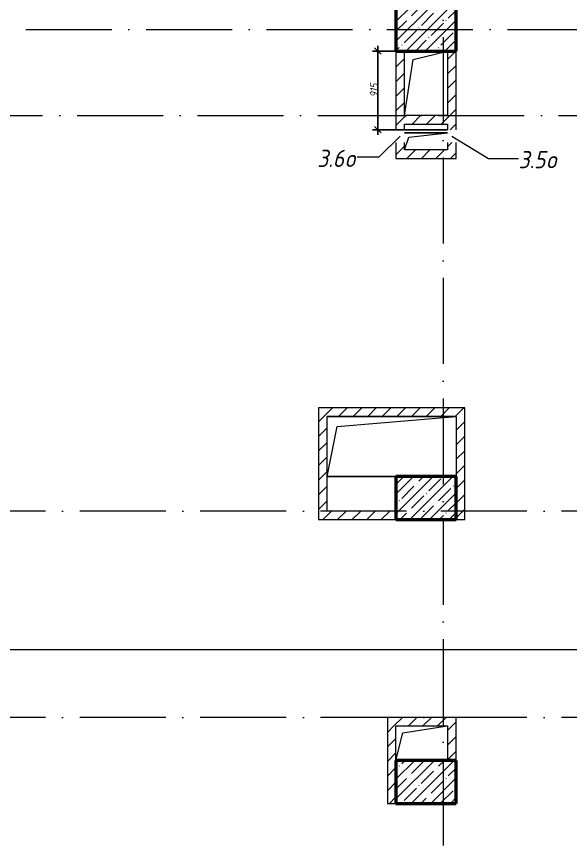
# Model space of a CAD drawing. Header units: millimetres. Extents: x -537608 to 253996, y -217170 to 186033.
# Drawn here: x -94546 to -88108, y 160586 to 170271 of the extents above; entities that cross this region are included whole.
import ezdxf

# ---------------------------------------------------------------- set-up
doc = ezdxf.new("R2010")
doc.units = ezdxf.units.MM
doc.linetypes.add('50_200_ШТРИХ_1Т_ш5_п1_п1_', pattern=[1400, 1000, -200, 0, -200])
for name, color, linetype, lineweight in [('A-____-____-DIMS', 7, 'Continuous', 9), ('A-FLOR-____-OTLN', 7, 'Continuous', 9), ('A-GENM-____-OTLN', 7, 'Continuous', 9), ('A-GLAZ-____-IDEN', 7, 'Continuous', 9), ('A-WALL-____-PATT-1', 7, 'Continuous', 9), ('A-WALL-FNSH-MCUT-1', 7, 'Continuous', 9), ('S-COLS-____-MCUT', 7, 'Continuous', 50), ('S-COLS-____-OTLN', 7, 'Continuous', 9), ('S-GRID-____-OTLN-1', 7, '50_200_ШТРИХ_1Т_ш5_п1_п1_', 9)]:
    doc.layers.add(name, color=color, linetype=linetype, lineweight=lineweight)
doc.layers.add('G-____-____-SYMB-1', color=9, linetype='Continuous', lineweight=9, true_color=0x808080)
doc.styles.add('ISOCPEUR_I_11', font='isocpeui.ttf', dxfattribs={"width": 0.9, "height": 200})
doc.styles.add('ISOCPEUR_I_7', font='isocpeui.ttf', dxfattribs={"width": 0.9, "height": 90})
doc.dimstyles.new('ISO-1_8_0_9К_СРЕДНИЙ_Кладочные_1', dxfattribs={"dimscale": 304.8, "dimtxt": 89.638306, "dimasz": 0.246063, "dimexe": 0.19685, "dimexo": 0, "dimgap": 0, "dimtad": 1, "dimdec": 3, "dimrnd": 0.001, "dimdsep": 46, "dimtxsty": 'ISOCPEUR_I_7', "dimblk1": 'OBLIQUE', "dimblk2": 'OBLIQUE', "dimsah": 1, "dimcen": 0.09, "dimdle": 0.19685, "dimazin": 0, "dimtfac": 1, "dimtdec": 4, "dimtix": 1, "dimtmove": 0, "dimatfit": 3, "dimfxl": 1, "dimtvp": 1, "dimtolj": 1, "dimtzin": 0, "dimarcsym": 2})
pattern_1 = [(45, (-178684.97, 94540.11), (-84.85281, 84.85281), [])]

# ---------------------------------------------------------------- blocks, each defined once
blk = doc.blocks.new('BSC_Колонна _Прямоугольная - 500х700-V130-АР1_План отверстий 3 этажа в осях 1-64_Ю-ЯЯ')
at = {"layer": 'S-COLS-____-OTLN'}
h = blk.add_hatch(dxfattribs=at)
h.set_pattern_fill('FP_135', color=256, style=0, pattern_type=2)
h.set_pattern_definition([(315, (-66831.04, 88900), (114.04925, 114.04925), []), (315, (-66831.04, 88785.95), (114.04925, 114.04925), [201.613, -40.323, 3.353, -36.97])])
h.paths.add_polyline_path([(-250, -350), (250, -350), (250, 350), (-250, 350)], flags=0)
at = {"layer": 'S-COLS-____-MCUT'}
for p, q in [((250, 350), (-250, 350)), ((-250, 350), (-250, -350)), ((250, -350), (250, 350)), ((-250, -350), (250, -350))]:
    blk.add_line(p, q, dxfattribs=at)
blk = doc.blocks.new('BSC_Колонна _Прямоугольная - 500х700-V133-АР1_План отверстий 3 этажа в осях 1-64_Ю-ЯЯ')
at = {"layer": 'S-COLS-____-OTLN'}
h = blk.add_hatch(dxfattribs=at)
h.set_pattern_fill('FP_138', color=256, style=0, pattern_type=2)
h.set_pattern_definition([(315, (-70131.04, 88900), (114.04925, 114.04925), []), (315, (-70131.04, 88785.95), (114.04925, 114.04925), [201.613, -40.323, 3.353, -36.97])])
h.paths.add_polyline_path([(-250, -350), (250, -350), (250, 350), (-250, 350)], flags=0)
at = {"layer": 'S-COLS-____-MCUT'}
for p, q in [((250, 350), (-250, 350)), ((-250, 350), (-250, -350)), ((250, -350), (250, 350)), ((-250, -350), (250, -350))]:
    blk.add_line(p, q, dxfattribs=at)
blk = doc.blocks.new('BSC_Колонна _Прямоугольная - 500х700-V136-АР1_План отверстий 3 этажа в осях 1-64_Ю-ЯЯ')
at = {"layer": 'S-COLS-____-OTLN'}
h = blk.add_hatch(dxfattribs=at)
h.set_pattern_fill('FP_141', color=256, style=0, pattern_type=2)
h.set_pattern_definition([(315, (-75581.04, 88900), (114.04925, 114.04925), []), (315, (-75581.04, 88785.95), (114.04925, 114.04925), [201.613, -40.323, 3.353, -36.97])])
h.paths.add_polyline_path([(-250, -350), (250, -350), (250, 350), (-250, 350)], flags=0)
at = {"layer": 'S-COLS-____-MCUT'}
for p, q in [((250, 350), (-250, 350)), ((-250, 350), (-250, -350)), ((250, -350), (250, 350)), ((-250, -350), (250, -350))]:
    blk.add_line(p, q, dxfattribs=at)
blk = doc.blocks.new('AR_Отверстие прямоугольное _в плите_ - AR_Отверстие прямоугольное _в плите_-30552529-АР1_План отверстий 3 этажа в осях 1-64_Ю-ЯЯ')
at = {"layer": 'A-GENM-____-OTLN'}
for p, q in [((-150, 275), (250, 375)), ((-250, -375), (-150, 275))]:
    blk.add_line(p, q, dxfattribs=at)
blk = doc.blocks.new('AR_Отверстие прямоугольное _в плите_ - AR_Отверстие прямоугольное _в плите_-30552531-АР1_План отверстий 3 этажа в осях 1-64_Ю-ЯЯ')
at = {"layer": 'A-GENM-____-OTLN'}
for p, q in [((-220, 120), (300, 200)), ((-300, -200), (-220, 120))]:
    blk.add_line(p, q, dxfattribs=at)
blk = doc.blocks.new('AR_Отверстие прямоугольное _в плите_ - AR_Отверстие прямоугольное _в плите_-V192-АР1_План отверстий 3 этажа в осях 1-64_Ю-ЯЯ')
at = {"layer": 'A-GENM-____-OTLN'}
for p, q in [((250, 100), (-250, 100)), ((-200, 50), (250, 100)), ((-250, -100), (-200, 50))]:
    blk.add_line(p, q, dxfattribs=at)
blk = doc.blocks.new('AR_Отверстие прямоугольное _в плите_ - AR_Отверстие прямоугольное _в плите_-30552737-АР1_План отверстий 3 этажа в осях 1-64_Ю-ЯЯ')
at = {"layer": 'A-GENM-____-OTLN'}
for p, q in [((750, 350), (-750, 350)), ((-633.3, 233.3), (750, 350)), ((-750, -350), (-633.3, 233.3)), ((-750, -350), (50, -350))]:
    blk.add_line(p, q, dxfattribs=at)
blk = doc.blocks.new('_Oblique')
at = {"color": 0, "linetype": 'ByBlock', "lineweight": -2}
blk.add_line((-0.5, -0.5), (0.5, 0.5), dxfattribs=at)
blk = doc.blocks.new('*D1028')
at = {"layer": 'A-____-____-DIMS', "color": 0, "lineweight": -2, "transparency": 16777216}
for p, q in [((-90346.3, 169931.2), (-90346.3, 168896.2)), ((-89535, 169871.2), (-90406.3, 169871.2)), ((-89535, 168956.2), (-90406.3, 168956.2))]:
    blk.add_line(p, q, dxfattribs=at)
at = {"layer": 'Defpoints', "color": 0, "transparency": 16777216}
for p in [(-89535, 169871.2), (-90346.3, 168956.2), (-89535, 168956.2)]:
    blk.add_point(p, dxfattribs=at)
at = {"layer": 'A-____-____-DIMS', "color": 0, "lineweight": -2, "transparency": 16777216, "xscale": 75, "yscale": 75, "zscale": 75}
for p, rotation in [((-90346.3, 169871.2), 90), ((-90346.3, 168956.2), 270)]:
    blk.add_blockref('_Oblique', p, dxfattribs=dict(at, rotation=rotation))
at = {"layer": 'A-____-____-DIMS', "color": 0, "transparency": 16777216, "insert": (-90391.3, 169413.7), "char_height": 90, "width": 368.207, "attachment_point": 5, "rotation": 90, "style": 'ISOCPEUR_I_7'}
blk.add_mtext('\\A1;915', dxfattribs=at)

msp = doc.modelspace()

# ---------------------------------------------------------------- hatches: boundary and pattern name
at = {"layer": 'A-WALL-____-PATT-1'}
h = msp.add_hatch(dxfattribs=at)
h.set_pattern_fill('FP_7', color=256, style=0, pattern_type=2)
h.set_pattern_definition(pattern_1)
h.paths.add_polyline_path([(-90134.9702, 168721.1558), (-90034.9702, 168721.1558), (-90034.9702, 168806.1558), (-90134.9702, 168806.1558)], flags=0)
h.paths.add_polyline_path([(-90076.2202, 168956.1558), (-90034.9702, 168956.1558), (-90034.9702, 169871.1558), (-90134.9702, 169871.1558), (-90134.9702, 168956.1558)], flags=0)
h = msp.add_hatch(dxfattribs=at)
h.set_pattern_fill('FP_7', color=256, style=0, pattern_type=2)
h.set_pattern_definition(pattern_1)
h.paths.add_polyline_path([(-89534.9702, 168721.1558), (-89434.9702, 168721.1558), (-89434.9702, 168806.1558), (-89534.9702, 168806.1558)], flags=0)
h.paths.add_polyline_path([(-89534.9702, 168956.1558), (-89434.9702, 168956.1558), (-89434.9702, 169871.1558), (-89534.9702, 169871.1558), (-89534.9702, 169021.1558)], flags=0)
h = msp.add_hatch(dxfattribs=at)
h.set_pattern_fill('FP_7', color=256, style=0, pattern_type=2)
h.set_pattern_definition(pattern_1)
h.paths.add_polyline_path([(-89534.9702, 169021.1558), (-89534.9702, 169121.1558), (-90034.9702, 169121.1558), (-90034.9702, 169021.1558)], flags=0)
h = msp.add_hatch(dxfattribs=at)
h.set_pattern_fill('FP_7', color=256, style=0, pattern_type=2)
h.set_pattern_definition(pattern_1)
h.paths.add_polyline_path([(-89434.9702, 168621.1558), (-89434.9702, 168721.1558), (-90134.9702, 168721.1558), (-90134.9702, 168621.1558)], flags=0)
h = msp.add_hatch(dxfattribs=at)
h.set_pattern_fill('FP_7', color=256, style=0, pattern_type=2)
h.set_pattern_definition(pattern_1)
h.paths.add_polyline_path([(-91034.9702, 164421.1558), (-90934.9702, 164421.1558), (-90934.9702, 165721.1558), (-91034.9702, 165721.1558)], flags=0)
h = msp.add_hatch(dxfattribs=at)
h.set_pattern_fill('FP_7', color=256, style=0, pattern_type=2)
h.set_pattern_definition(pattern_1)
h.paths.add_polyline_path([(-89434.9702, 165621.1558), (-89334.9702, 165621.1558), (-89334.9702, 165721.1558), (-90934.9702, 165721.1558), (-90934.9702, 165621.1558), (-90325.7818, 165621.1558)], flags=0)
h = msp.add_hatch(dxfattribs=at)
h.set_pattern_fill('FP_7', color=256, style=0, pattern_type=2)
h.set_pattern_definition(pattern_1)
h.paths.add_polyline_path([(-89334.9702, 164421.1558), (-89334.9702, 165621.1558), (-89434.9702, 165621.1558), (-89434.9702, 164421.1558)], flags=0)
h = msp.add_hatch(dxfattribs=at)
h.set_pattern_fill('FP_7', color=256, style=0, pattern_type=2)
h.set_pattern_definition(pattern_1)
h.paths.add_polyline_path([(-90134.9702, 164421.1558), (-90134.9702, 164521.1558), (-90934.9702, 164521.1558), (-90934.9702, 164421.1558), (-90325.7818, 164421.1558)], flags=0)
h = msp.add_hatch(dxfattribs=at)
h.set_pattern_fill('FP_7', color=256, style=0, pattern_type=2)
h.set_pattern_definition(pattern_1)
h.paths.add_polyline_path([(-89534.9702, 162021.1558), (-89434.9702, 162021.1558), (-89434.9702, 162121.1558), (-90234.9702, 162121.1558), (-90234.9702, 162021.1558), (-90134.9702, 162021.1558)], flags=0)
h = msp.add_hatch(dxfattribs=at)
h.set_pattern_fill('FP_7', color=256, style=0, pattern_type=2)
h.set_pattern_definition(pattern_1)
h.paths.add_polyline_path([(-90134.9702, 161121.1558), (-90134.9702, 162021.1558), (-90234.9702, 162021.1558), (-90234.9702, 161121.1558)], flags=0)
h = msp.add_hatch(dxfattribs=at)
h.set_pattern_fill('FP_7', color=256, style=0, pattern_type=2)
h.set_pattern_definition(pattern_1)
h.paths.add_polyline_path([(-89434.9702, 161621.1558), (-89434.9702, 162021.1558), (-89534.9702, 162021.1558), (-89534.9702, 161621.1558)], flags=0)

# ---------------------------------------------------------------- linework, layer by layer
at = {"layer": 'A-FLOR-____-OTLN'}
for p, q in [((-90034.9702, 168921.1558), (-89534.9702, 168921.1558)), ((-90934.9702, 165620.8083), (-89434.9702, 165620.8083)), ((-90134.9702, 164920.8083), (-90934.9702, 164920.8083))]:
    msp.add_line(p, q, dxfattribs=at)
at = {"layer": 'A-GLAZ-____-IDEN'}
for p, q in [((-90084.9702, 168881.1558), (-90334.8807, 168635.0954)), ((-89484.9702, 168881.1558), (-89059.6558, 168620.4012)), ((-90334.8807, 168635.0954), (-90585.4763, 168635.0954)), ((-89059.6558, 168620.4012), (-88709.3801, 168620.4012))]:
    msp.add_line(p, q, dxfattribs=at)
at = {"layer": 'A-WALL-FNSH-MCUT-1'}
for p, q in [((-90134.9702, 169871.1558), (-90134.9702, 168956.1558)), ((-90034.9702, 169121.1558), (-90034.9702, 169871.1558)), ((-89534.9702, 169871.1558), (-89534.9702, 169121.1558)), ((-89434.9702, 168956.1558), (-89434.9702, 169871.1558)), ((-89534.9702, 169121.1558), (-90034.9702, 169121.1558)), ((-90034.9702, 168956.1558), (-90034.9702, 169021.1558)), ((-90034.9702, 169021.1558), (-89534.9702, 169021.1558)), ((-89534.9702, 169021.1558), (-89534.9702, 168956.1558)), ((-90134.9702, 168806.1558), (-90134.9702, 168621.1558)), ((-90034.9702, 168721.1558), (-90034.9702, 168806.1558)), ((-89534.9702, 168721.1558), (-90034.9702, 168721.1558)), ((-89534.9702, 168806.1558), (-89534.9702, 168721.1558)), ((-89434.9702, 168621.1558), (-89434.9702, 168806.1558)), ((-90134.9702, 168621.1558), (-89434.9702, 168621.1558)), ((-91034.9702, 165721.1558), (-91034.9702, 164421.1558)), ((-89334.9702, 165721.1558), (-91034.9702, 165721.1558)), ((-89334.9702, 164421.1558), (-89334.9702, 165721.1558)), ((-90934.9702, 164521.1558), (-90934.9702, 165621.1558)), ((-90934.9702, 165621.1558), (-89434.9702, 165621.1558)), ((-89434.9702, 165621.1558), (-89434.9702, 164921.1558)), ((-90134.9702, 164521.1558), (-90934.9702, 164521.1558)), ((-91034.9702, 164421.1558), (-90134.9702, 164421.1558)), ((-89434.9702, 164421.1558), (-89334.9702, 164421.1558)), ((-89434.9702, 162121.1558), (-90234.9702, 162121.1558)), ((-90234.9702, 162121.1558), (-90234.9702, 161121.1558)), ((-89434.9702, 161621.1558), (-89434.9702, 162121.1558)), ((-90134.9702, 162021.1558), (-89534.9702, 162021.1558)), ((-90134.9702, 161621.1558), (-90134.9702, 162021.1558)), ((-89534.9702, 162021.1558), (-89534.9702, 161621.1558)), ((-90234.9702, 161121.1558), (-90134.9702, 161121.1558))]:
    msp.add_line(p, q, dxfattribs=at)
at = {"layer": 'G-____-____-SYMB-1'}
msp.add_line((-183495.5066, 162911.1558), (-74014.7792, 162911.1558), dxfattribs=at)
at = {"layer": 'S-GRID-____-OTLN-1'}
for p, q in [((-89584.9702, 185432.9652), (-89584.9702, 134521.1558)), ((-129442.9525, 170121.1558), (-74610.5636, 170121.1558)), ((-144247.5242, 169121.1558), (-74610.5636, 169121.1558)), ((-74610.5636, 164521.1558), (-129442.9525, 164521.1558)), ((-74610.5636, 162121.1558), (-183353.7404, 162121.1558))]:
    msp.add_line(p, q, dxfattribs=at)

# ---------------------------------------------------------------- block references
at = {"layer": 'A-GENM-____-OTLN'}
for name, p in [('AR_Отверстие прямоугольное _в плите_ - AR_Отверстие прямоугольное _в плите_-30552529-АР1_План отверстий 3 этажа в осях 1-64_Ю-ЯЯ', (-89784.9702, 169496.1558)), ('AR_Отверстие прямоугольное _в плите_ - AR_Отверстие прямоугольное _в плите_-V192-АР1_План отверстий 3 этажа в осях 1-64_Ю-ЯЯ', (-89784.9702, 168821.1558)), ('AR_Отверстие прямоугольное _в плите_ - AR_Отверстие прямоугольное _в плите_-30552737-АР1_План отверстий 3 этажа в осях 1-64_Ю-ЯЯ', (-90184.9702, 165270.8083)), ('AR_Отверстие прямоугольное _в плите_ - AR_Отверстие прямоугольное _в плите_-30552531-АР1_План отверстий 3 этажа в осях 1-64_Ю-ЯЯ', (-89834.9702, 161821.1558))]:
    msp.add_blockref(name, p, dxfattribs=at)
at = {"layer": 'S-COLS-____-OTLN', "rotation": 89.9999999999999}
for name, p in [('BSC_Колонна _Прямоугольная - 500х700-V136-АР1_План отверстий 3 этажа в осях 1-64_Ю-ЯЯ', (-89784.9702, 170121.1558)), ('BSC_Колонна _Прямоугольная - 500х700-V133-АР1_План отверстий 3 этажа в осях 1-64_Ю-ЯЯ', (-89784.9702, 164671.1558)), ('BSC_Колонна _Прямоугольная - 500х700-V130-АР1_План отверстий 3 этажа в осях 1-64_Ю-ЯЯ', (-89784.9702, 161371.1558))]:
    msp.add_blockref(name, p, dxfattribs=at)

# ---------------------------------------------------------------- texts
at = {"layer": 'A-GLAZ-____-IDEN', "char_height": 200, "attachment_point": 1, "style": 'ISOCPEUR_I_11'}
for s, insert, width in [('3.6', (-91049.5257, 168722.71), 389.620125), ('\\fISOCPEUR|b0|i1|c204|p34|;\\W.9;о', (-90728.0569, 168722.71), 158.734125), ('3.5', (-88709.3801, 168708.0158), 389.620125), ('\\fISOCPEUR|b0|i1|c204|p34|;\\W.9;о', (-88387.9114, 168708.0158), 158.734125)]:
    msp.add_mtext(s, dxfattribs=dict(at, insert=insert, width=width))

# ---------------------------------------------------------------- dimensions: what is measured, and where the dimension line sits
at = {"layer": 'A-____-____-DIMS'}
dim = msp.add_linear_dim(base=(-90346.3016, 168956.1558), p1=(-89534.9702, 169871.1558), p2=(-89534.9702, 168956.1558), angle=90, dimstyle='ISO-1_8_0_9К_СРЕДНИЙ_Кладочные_1', override={"dimpost": '<>', "dimfxl": 915}, dxfattribs=at)
dim.commit()
dim.dimension.update_dxf_attribs({"geometry": '*D1028', "text_midpoint": (-90391.3016, 169413.6558)})

doc.saveas('drawing.dxf')
